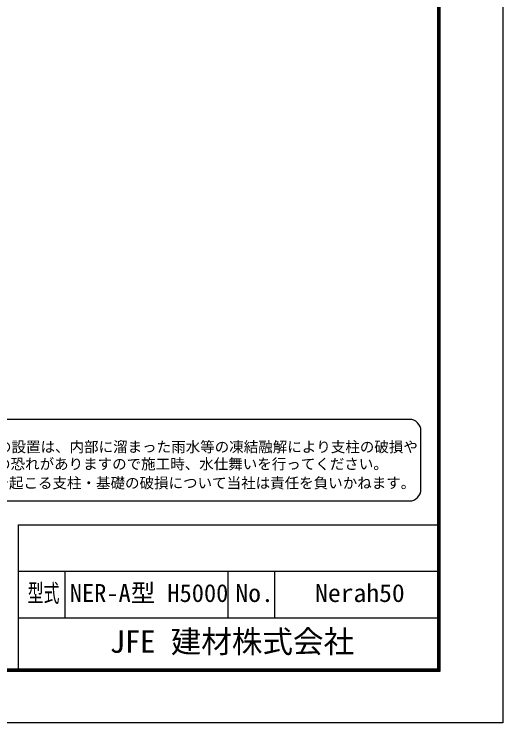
# Model space of a CAD drawing. Units: millimetres, scale not verified. Extents: x -8400 to 8400, y -5940 to 5940.
# Drawn here: x 4205 to 8400, y -5940 to 140 of the extents above; entities that cross this region are included whole.
import ezdxf
from ezdxf.enums import TextEntityAlignment as Align

# ---------------------------------------------------------------- set-up
doc = ezdxf.new("R2010")
doc.units = ezdxf.units.MM
doc.header["$LTSCALE"] = 20
doc.layers.add('0-7_D-TTL-TXT', color=7, linetype='Continuous', lineweight=25)
doc.layers.add('0-E_D-TTL', color=7, linetype='Continuous', lineweight=25)
doc.styles.add('ＭＳ ゴシック', font='')
doc.styles.get('ＭＳ ゴシック').set_extended_font_data('MS Gothic')

msp = doc.modelspace()

# ---------------------------------------------------------------- linework, layer by layer
at = {"layer": '0-7_D-TTL-TXT', "color": 2}
for p, q in [((7597.3, -3336.1), (2706.2, -3336.1)), ((7697.3, -3936.1), (7697.3, -3436.1)), ((2706.2, -4036.1), (7597.3, -4036.1))]:
    msp.add_line(p, q, dxfattribs=at)
for centre, start, end in [((7597.3, -3436.1), 0, 90), ((7597.3, -3936.1), 270, 0)]:
    msp.add_arc(centre, 100, start, end, dxfattribs=at)
at = {"layer": '0-E_D-TTL'}
for p, q in [((4240, -4240), (4240, -5480)), ((4240, -4240), (7840, -4240)), ((4240, -4640), (7840, -4640)), ((4640, -4640), (4640, -5040)), ((6040, -4640), (6040, -5040)), ((6440, -4640), (6440, -5040)), ((4240, -5040), (7840, -5040))]:
    msp.add_line(p, q, dxfattribs=at)
at = {"layer": '0-E_D-TTL', "color": 2}
msp.add_lwpolyline([(-8400, 5940), (8400, 5940), (8400, -5940), (-8400, -5940)], close=True, dxfattribs=at)
at = {"layer": '0-E_D-TTL'}
for points in [[(-7860, 5500), (7860, 5500), (7860, -5500), (-7860, -5500)], [(-7855, 5495), (7855, 5495), (7855, -5495), (-7855, -5495)], [(-7850, 5490), (7850, 5490), (7850, -5490), (-7850, -5490)], [(-7845, 5485), (7845, 5485), (7845, -5485), (-7845, -5485)], [(-7840, 5480), (7840, 5480), (7840, -5480), (-7840, -5480)]]:
    msp.add_lwpolyline(points, close=True, dxfattribs=at)

# ---------------------------------------------------------------- texts
at = {"layer": '0-7_D-TTL-TXT', "style": 'ＭＳ ゴシック'}
for s, height, p in [('凍結の恐れがある場所への設置は、内部に溜まった雨水等の凍結融解により支柱の破損や', 91.35, (2686.56, -3645.46)), ('コンクリート基礎の破損の恐れがありますので施工時、水仕舞いを行ってください。', 91.35, (2678.34, -3792.3)), ('施工による水仕舞い不備で起こる支柱・基礎の破損について当社は責任を負いかねます。 ', 91.35, (2664.36, -3955.29)), ('NER-A型 H5000', 153.9, (4681.87, -4949.61)), ('JFE 建材株式会社', 192.4, (5024.76, -5397.01))]:
    msp.add_text(s, height=height, dxfattribs=at).set_placement(p, align=Align.BOTTOM_LEFT)
for s, width, p in [('型式', 0.65, (4320.53, -4949.61)), ('No.', 1.05, (6104, -4949.61)), ('Nerah50', 1.05, (6788, -4949.61))]:
    msp.add_text(s, height=153.9, dxfattribs=dict(at, width=width)).set_placement(p, align=Align.BOTTOM_LEFT)

doc.saveas('drawing.dxf')
